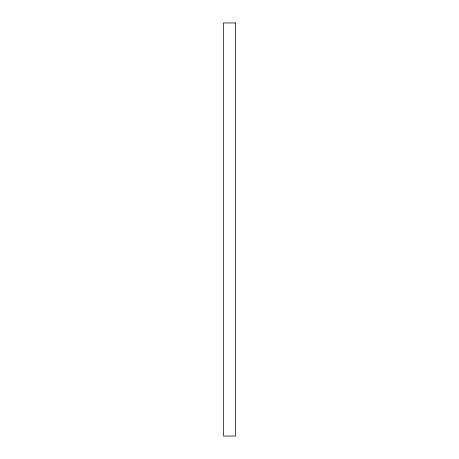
<?xml version="1.0" encoding="UTF-8"?>
<svg xmlns="http://www.w3.org/2000/svg" width="459" height="459" viewBox="0 0 459 459"><rect width="100%" height="100%" fill="white"/><g stroke="black" fill="none" stroke-linecap="round" stroke-linejoin="round"><path stroke-width="0.69" d="M235.524 22.95L223.476 22.95L223.476 436.05L235.524 436.05L235.524 22.95"/></g></svg>
